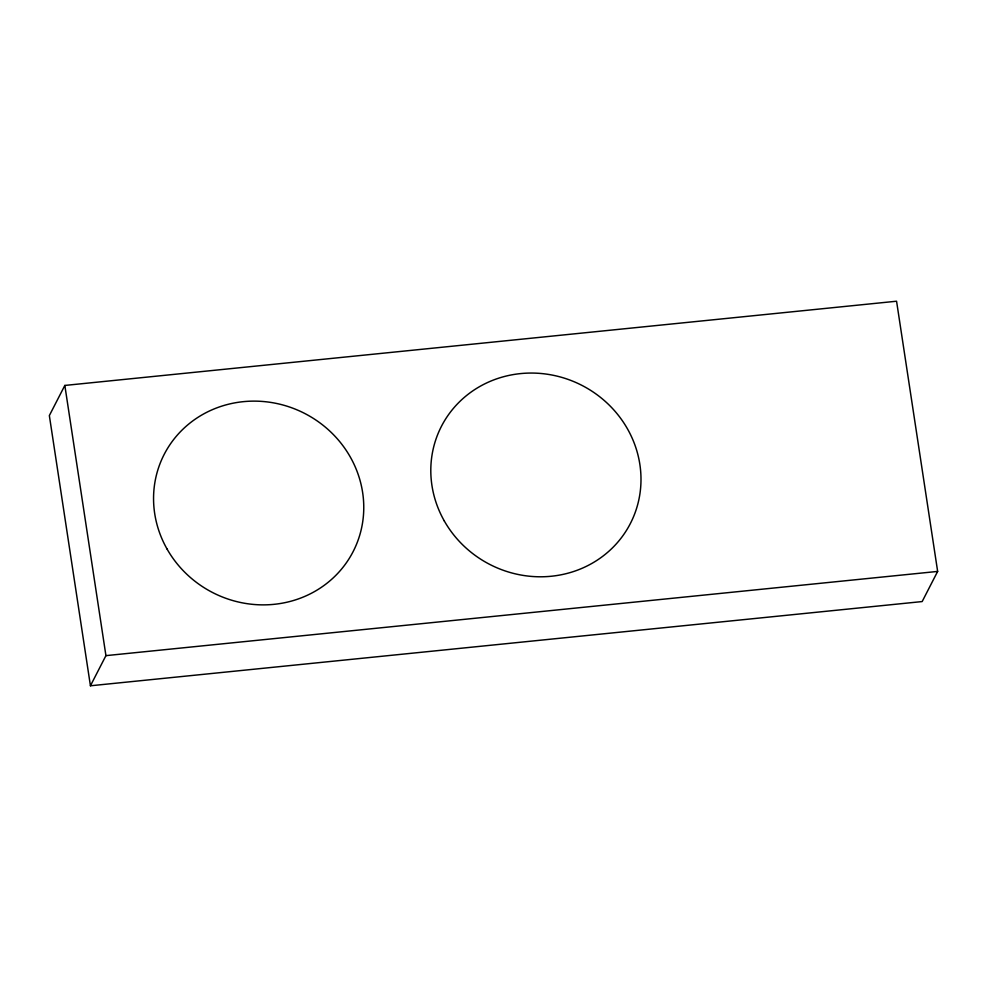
<?xml version="1.0" encoding="UTF-8"?>
<svg xmlns="http://www.w3.org/2000/svg" width="987" height="987" viewBox="0 0 987 987"><rect width="100%" height="100%" fill="white"/><g stroke="black" fill="none" stroke-linecap="round" stroke-linejoin="round"><path stroke-width="1.48" d="M64.834 385.436L49.35 415.576L90.434 685.78L922.166 601.564L937.65 571.424L896.566 301.22L64.834 385.436L105.93 655.639L90.434 685.78M105.93 655.639L937.65 571.424M167.05 549.019A106.238 100.686 27.2 0 0 349.09 558.691A106.238 100.686 27.2 0 0 259.84 401.277A106.238 100.686 27.2 0 0 167.05 549.019M444.298 520.951A106.238 100.686 27.2 0 0 626.326 530.611A106.238 100.686 27.2 0 0 537.076 373.209A106.238 100.686 27.2 0 0 444.298 520.951"/></g></svg>
